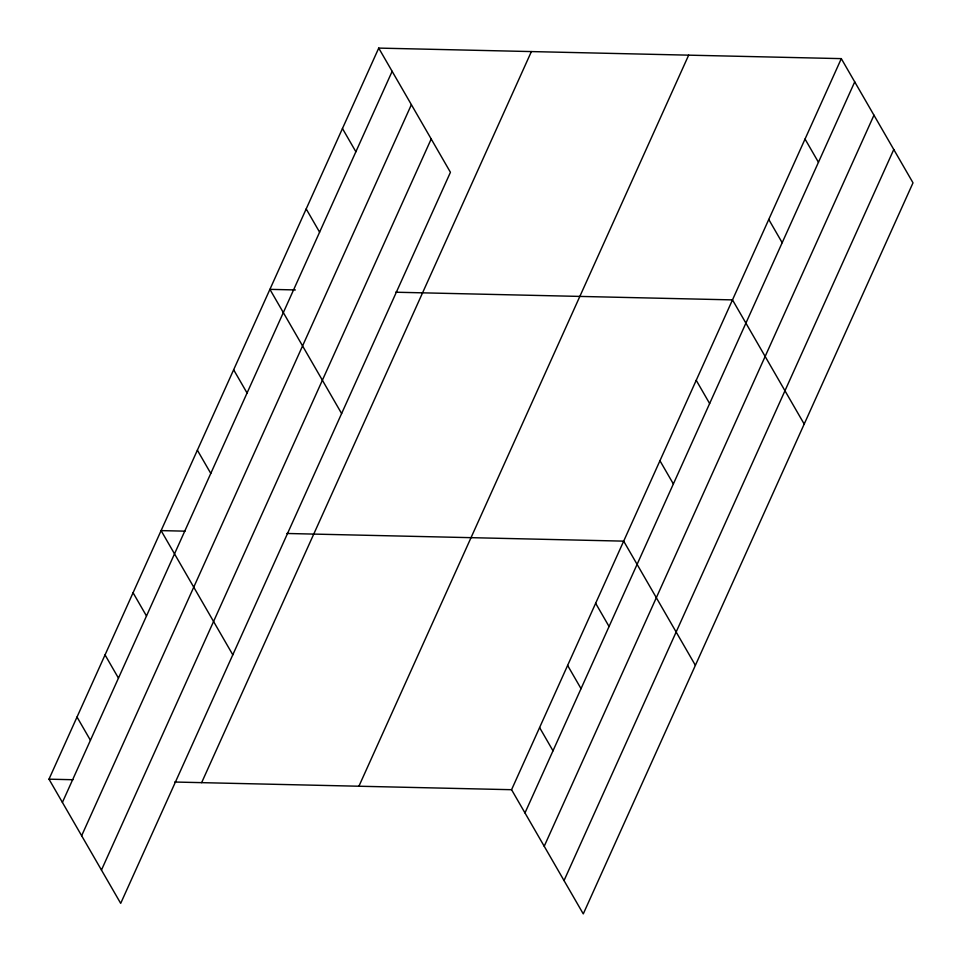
<?xml version="1.0" encoding="UTF-8"?>
<svg xmlns="http://www.w3.org/2000/svg" width="962" height="962" viewBox="0 0 962 962"><rect width="100%" height="100%" fill="white"/><g stroke="black" fill="none" stroke-linecap="round" stroke-linejoin="round"><path stroke-width="1.44" d="M378.727 48.1L450.432 172.294L120.695 903.366L48.99 779.172L378.727 48.1L841.305 58.634L913.01 182.828L583.273 913.9L511.568 789.706L841.305 58.634M62.398 802.416L392.147 71.332M81.638 835.725L411.387 104.654M101.455 870.057L431.204 138.973M201.635 782.647L531.385 51.575M358.91 786.231L688.66 55.159M524.975 812.938L854.725 81.866M544.215 846.259L873.965 115.187M564.033 880.579L893.782 149.507M295.358 289.935L269.913 289.358L341.618 413.552M395.635 292.22L732.491 299.891L804.196 424.074M185.041 531.156L161.099 530.615L232.804 654.809M286.808 533.477L623.677 541.137L695.382 665.331M48.99 779.172L72.932 779.725M174.699 782.034L511.568 789.706M805.038 139.045L818.458 162.289M768.77 219.468L782.178 242.701M696.223 380.303L709.643 403.547M659.944 460.726L673.364 483.958M342.46 128.523L355.88 151.755M595.646 603.282L609.066 626.515M306.193 208.934L319.6 232.179M567.616 665.427L581.036 688.66M539.598 727.561L553.006 750.805M233.646 369.769L247.066 393.013M197.378 450.192L210.786 473.424M133.069 592.748L146.489 615.993M105.038 654.894L118.458 678.126M77.02 717.039L90.428 740.271"/></g></svg>
